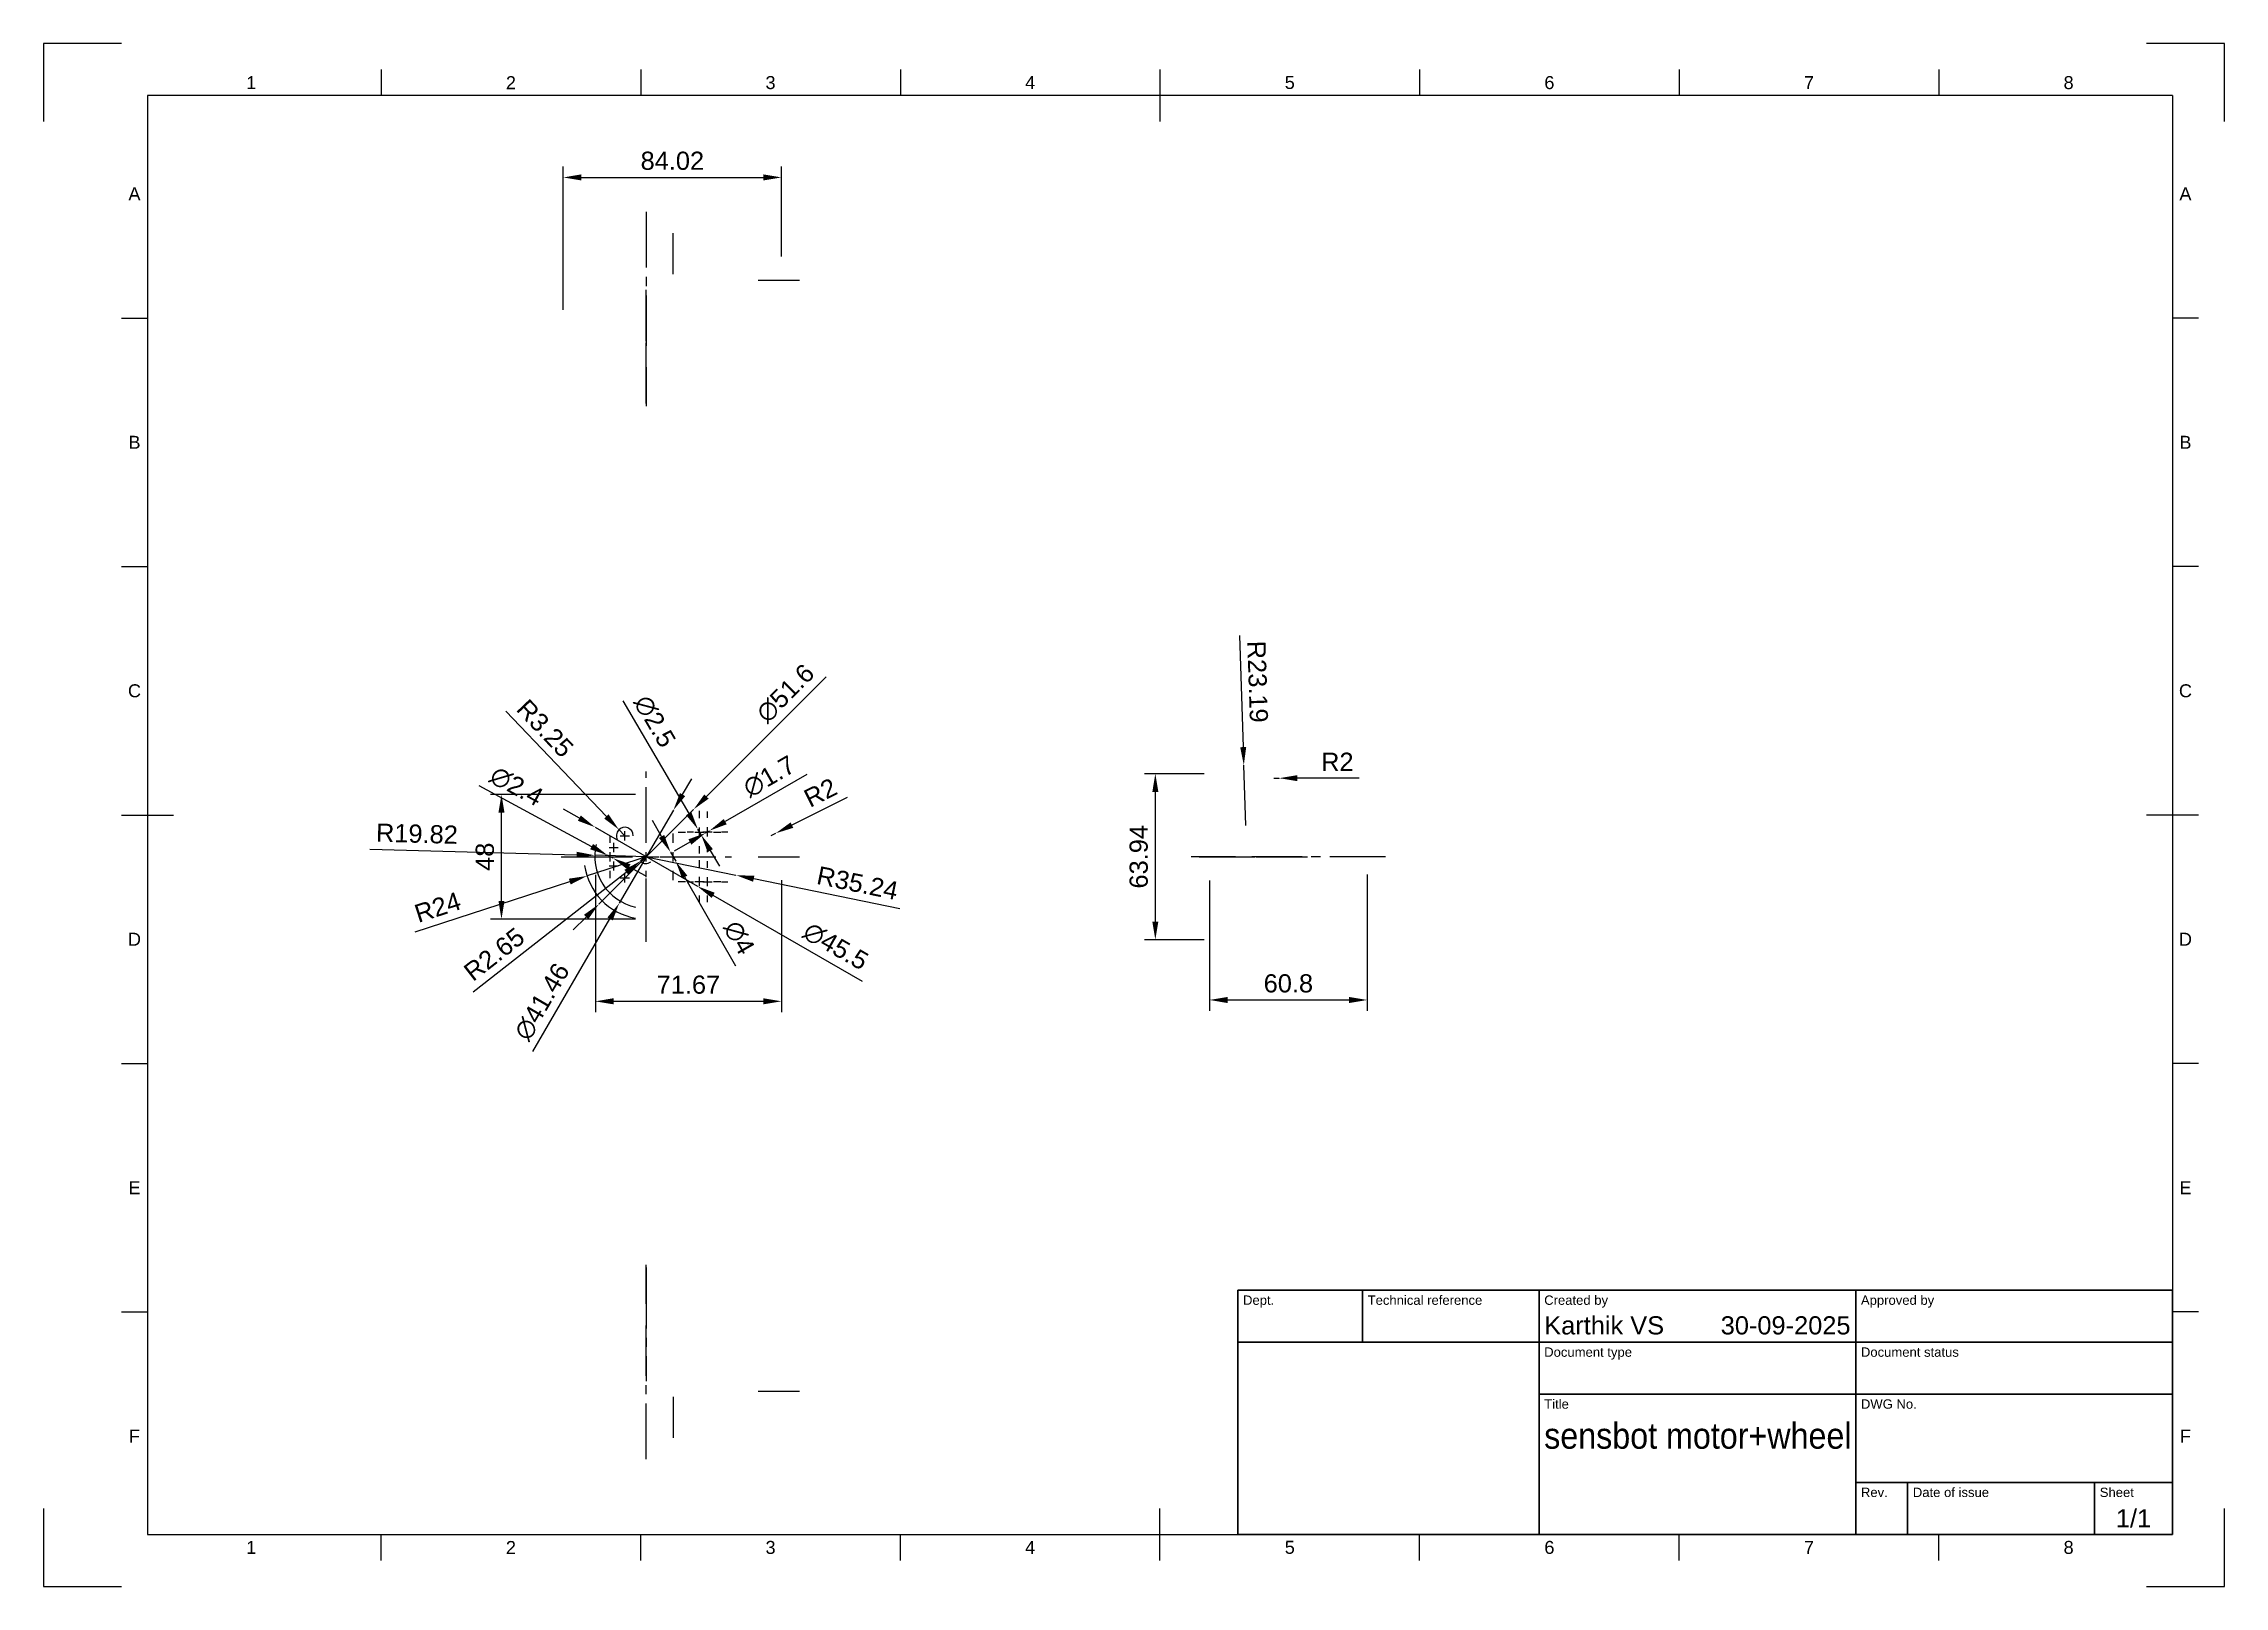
# Paper-space layout 'Sheet1' of a CAD drawing. Header units: millimetres. Extents: x 0 to 420, y 0 to 297.
import ezdxf
from ezdxf.enums import TextEntityAlignment as Align

# ---------------------------------------------------------------- set-up
doc = ezdxf.new("R2010")
doc.units = ezdxf.units.MM
doc.header["$LTSCALE"] = 0.75
doc.linetypes.add('CENTER2', pattern=[28.575, 19.05, -3.175, 3.175, -3.175])
for name, color, linetype, lineweight in [('BORDER', 7, 'Continuous', 25), ('FD_Dimensions', 7, 'Continuous', 25), ('Smart Centers', 7, 'CENTER2', 25), ('TITLEBLOCK', 7, 'Continuous', 35)]:
    doc.layers.add(name, color=color, linetype=linetype, lineweight=lineweight)
doc.styles.add('FusionTitle', font='arial.ttf')
doc.styles.get("Standard").update_dxf_attribs({"font": 'arial.ttf'})
doc.dimstyles.new('Dim-ISO-25', dxfattribs={"dimtxt": 3.5, "dimasz": 3.5, "dimexe": 2.1, "dimexo": 2.1, "dimgap": 1.4, "dimtad": 1, "dimzin": 12, "dimdsep": 46, "dimtxsty": 'Standard', "dimcen": 0, "dimazin": 3, "dimtp": 0.1, "dimtm": 0.1, "dimtfac": 0.714286, "dimtmove": 0, "dimatfit": 3, "dimfxl": 1, "dimtzin": 12, "dimarcsym": 0})

# ---------------------------------------------------------------- blocks, each defined once
blk = doc.blocks.new('ISO_A3_SHEET')
at = {"layer": 'BORDER'}
for p, q in [((65, 292), (65, 287)), ((115, 292), (115, 287)), ((165, 292), (165, 287)), ((215, 292), (215, 282)), ((265, 292), (265, 287)), ((315, 292), (315, 287)), ((365, 292), (365, 287)), ((410, 287), (20, 287)), ((20, 287), (20, 10)), ((410, 287), (410, 10)), ((15, 244.16666), (20, 244.16666)), ((415, 244.16666), (410, 244.16666)), ((15, 196.33333), (20, 196.33333)), ((415, 196.33333), (410, 196.33333)), ((15, 148.5), (25, 148.5)), ((415, 148.5), (405, 148.5)), ((15, 100.66667), (20, 100.66667)), ((415, 100.66667), (410, 100.66667)), ((15, 52.83334), (20, 52.83334)), ((415, 52.83334), (410, 52.83334)), ((215, 5), (215, 15)), ((20, 10), (410, 10)), ((65, 5), (65, 10)), ((115, 5), (115, 10)), ((165, 5), (165, 10)), ((265, 5), (265, 10)), ((315, 5), (315, 10)), ((365, 5), (365, 10))]:
    blk.add_line(p, q, dxfattribs=at)
at = {"layer": 'Defpoints'}
for p, q in [((15, 297), (0, 297)), ((0, 297), (0, 282)), ((420, 297), (405, 297)), ((420, 282), (420, 297)), ((0, 15), (0, 0)), ((420, 0), (420, 15)), ((0, 0), (15, 0)), ((405, 0), (420, 0))]:
    blk.add_line(p, q, dxfattribs=at)
at = {"layer": 'BORDER', "style": 'FusionTitle'}
for s, p in [('1', (40, 289.5)), ('2', (90, 289.5)), ('3', (140, 289.5)), ('4', (190, 289.5)), ('5', (240, 289.5)), ('6', (290, 289.5)), ('7', (340, 289.5)), ('8', (390, 289.5)), ('A', (17.5, 268.08333)), ('A', (412.5, 268.08333)), ('B', (17.5, 220.25)), ('B', (412.5, 220.25)), ('C', (17.5, 172.41667)), ('C', (412.5, 172.41667)), ('D', (17.5, 124.58334)), ('D', (412.5, 124.58334)), ('E', (17.5, 76.75001)), ('E', (412.5, 76.75001)), ('F', (17.5, 28.91668)), ('F', (412.5, 28.91668)), ('1', (40, 7.5)), ('2', (90, 7.5)), ('3', (140, 7.5)), ('4', (190, 7.5)), ('5', (240, 7.5)), ('6', (290, 7.5)), ('7', (340, 7.5)), ('8', (390, 7.5))]:
    blk.add_text(s, height=2.5, dxfattribs=at).set_placement(p, align=Align.MIDDLE)
blk = doc.blocks.new('ISO_TITLEBLOCK')
at = {"layer": 'TITLEBLOCK'}
for p, q in [((0, 47), (-180, 47)), ((-180, 47), (-180, 0)), ((-156, 37), (-156, 47)), ((-122, 0), (-122, 47)), ((-61, 0), (-61, 47)), ((0, 0), (0, 47)), ((-180, 37), (0, 37)), ((-122, 27), (0, 27)), ((-61, 10), (0, 10)), ((-51, 0), (-51, 10)), ((-15, 0), (-15, 10)), ((-180, 0), (0, 0))]:
    blk.add_line(p, q, dxfattribs=at)
at = {"layer": 'TITLEBLOCK', "style": 'FusionTitle'}
for s, p in [('Dept.', (-179, 46)), ('Technical reference', (-155, 46)), ('Created by', (-121, 46)), ('Approved by', (-60, 46)), ('Document type', (-121, 36)), ('Document status', (-60, 36)), ('Title', (-121, 26)), ('DWG No.', (-60, 26)), ('Rev.', (-60, 9)), ('Date of issue', (-50, 9)), ('Sheet', (-14, 9))]:
    blk.add_text(s, height=1.8, dxfattribs=at).set_placement(p, align=Align.TOP_LEFT)
for tag, height, p in [('DEPT', 3.5, (-179, 42)), ('TECHNICAL_REFERENCE', 3.5, (-155, 42)), ('CREATED_BY', 3.5, (-121, 42)), ('APPROVED_BY', 3.5, (-60, 42)), ('DOCUMENT_TYPE', 3.5, (-121, 32)), ('DOCUMENT_STATUS', 3.5, (-60, 32)), ('TITLE_1', 5, (-121, 21.5)), ('TITLE_2', 5, (-121, 14)), ('TITLE_3', 5, (-121, 6.5)), ('DATE_OF_ISSUE', 3.5, (-50, 5))]:
    blk.add_attdef(tag, text='', height=height, dxfattribs=at).set_placement(p, align=Align.TOP_LEFT)
for tag, p in [('CREATED_DATE', (-62, 42)), ('APPROVED_DATE', (-0.99, 42))]:
    blk.add_attdef(tag, text='', height=3.5, dxfattribs=at).set_placement(p, align=Align.TOP_RIGHT)
for tag, height, p in [('DRAWING_NUMBER', 5, (-30.5, 19.75)), ('REV', 3.5, (-56, 4.85)), ('SHEET', 3.5, (-7.5, 4.85))]:
    blk.add_attdef(tag, text='', height=height, dxfattribs=at).set_placement(p, align=Align.TOP_CENTER)
blk = doc.blocks.new('*U23')
at = {"layer": 'Smart Centers', "color": 0, "ltscale": 0.75, "transparency": 16777216}
blk.add_line((-4, 0), (4, 0), dxfattribs=at)
blk = doc.blocks.new('*U24')
at = {"layer": 'Smart Centers', "color": 0, "linetype": 'Continuous', "ltscale": 0.75, "transparency": 16777216}
for p, q in [((-0.89, 0), (0.89, 0)), ((0, -0.89), (0, 0.89))]:
    blk.add_line(p, q, dxfattribs=at)
blk = doc.blocks.new('*U25')
at = {"layer": 'Smart Centers', "color": 0, "linetype": 'Continuous', "ltscale": 0.75, "transparency": 16777216}
for p, q in [((-0.89, 0), (0.89, 0)), ((0, -0.89), (0, 0.89))]:
    blk.add_line(p, q, dxfattribs=at)
blk = doc.blocks.new('*U26')
at = {"layer": 'Smart Centers', "color": 0, "linetype": 'Continuous', "ltscale": 0.75, "transparency": 16777216}
for p, q in [((-0.89, 0), (0.89, 0)), ((0, -0.89), (0, 0.89))]:
    blk.add_line(p, q, dxfattribs=at)
blk = doc.blocks.new('*U27')
at = {"layer": 'Smart Centers', "color": 0, "ltscale": 0.75, "transparency": 16777216}
for p, q in [((0, 2.68), (0, 4.5)), ((-4.5, 0), (-2.68, 0)), ((2.68, 0), (4.5, 0)), ((0, -4.5), (0, -2.68))]:
    blk.add_line(p, q, dxfattribs=at)
at = {"layer": 'Smart Centers', "color": 0, "linetype": 'Continuous', "ltscale": 0.75, "transparency": 16777216}
for p, q in [((-0.89, 0), (0.89, 0)), ((0, -0.89), (0, 0.89))]:
    blk.add_line(p, q, dxfattribs=at)
blk = doc.blocks.new('*U28')
at = {"layer": 'Smart Centers', "color": 0, "ltscale": 0.75, "transparency": 16777216}
for p, q in [((0, 2.68), (0, 16.4)), ((-16.4, 0), (-2.68, 0)), ((2.68, 0), (16.4, 0)), ((0, -16.4), (0, -2.68))]:
    blk.add_line(p, q, dxfattribs=at)
at = {"layer": 'Smart Centers', "color": 0, "linetype": 'Continuous', "ltscale": 0.75, "transparency": 16777216}
for p, q in [((-0.89, 0), (0.89, 0)), ((0, -0.89), (0, 0.89))]:
    blk.add_line(p, q, dxfattribs=at)
blk = doc.blocks.new('*U29')
at = {"layer": 'Smart Centers', "color": 0, "linetype": 'Continuous', "ltscale": 0.75, "transparency": 16777216}
for p, q in [((-0.89, 0), (0.89, 0)), ((0, -0.89), (0, 0.89))]:
    blk.add_line(p, q, dxfattribs=at)
blk = doc.blocks.new('*U30')
at = {"layer": 'Smart Centers', "color": 0, "linetype": 'Continuous', "ltscale": 0.75, "transparency": 16777216}
for p, q in [((-0.89, 0), (0.89, 0)), ((0, -0.89), (0, 0.89))]:
    blk.add_line(p, q, dxfattribs=at)
blk = doc.blocks.new('*U31')
at = {"layer": 'Smart Centers', "color": 0, "linetype": 'Continuous', "ltscale": 0.75, "transparency": 16777216}
for p, q in [((-0.89, 0), (0.89, 0)), ((0, -0.89), (0, 0.89))]:
    blk.add_line(p, q, dxfattribs=at)
blk = doc.blocks.new('*U32')
at = {"layer": 'Smart Centers', "color": 0, "ltscale": 0.75, "transparency": 16777216}
for p, q in [((-4.12, 0), (-2.68, 0)), ((0, 2.68), (0, 4.12)), ((2.68, 0), (4.12, 0)), ((0, -4.12), (0, -2.68))]:
    blk.add_line(p, q, dxfattribs=at)
at = {"layer": 'Smart Centers', "color": 0, "linetype": 'Continuous', "ltscale": 0.75, "transparency": 16777216}
for p, q in [((-0.89, 0), (0.89, 0)), ((0, -0.89), (0, 0.89))]:
    blk.add_line(p, q, dxfattribs=at)
blk = doc.blocks.new('*U33')
at = {"layer": 'Smart Centers', "color": 0, "ltscale": 0.75, "transparency": 16777216}
for p, q in [((-4.12, 0), (-2.68, 0)), ((0, 2.68), (0, 4.12)), ((2.68, 0), (4.12, 0)), ((0, -4.12), (0, -2.68))]:
    blk.add_line(p, q, dxfattribs=at)
at = {"layer": 'Smart Centers', "color": 0, "linetype": 'Continuous', "ltscale": 0.75, "transparency": 16777216}
for p, q in [((-0.89, 0), (0.89, 0)), ((0, -0.89), (0, 0.89))]:
    blk.add_line(p, q, dxfattribs=at)
blk = doc.blocks.new('*U34')
at = {"layer": 'Smart Centers', "color": 0, "ltscale": 0.75, "transparency": 16777216}
for p, q in [((-3.92, 0), (-2.68, 0)), ((0, 2.68), (0, 3.92)), ((2.68, 0), (3.92, 0)), ((0, -3.92), (0, -2.68))]:
    blk.add_line(p, q, dxfattribs=at)
at = {"layer": 'Smart Centers', "color": 0, "linetype": 'Continuous', "ltscale": 0.75, "transparency": 16777216}
for p, q in [((-0.89, 0), (0.89, 0)), ((0, -0.89), (0, 0.89))]:
    blk.add_line(p, q, dxfattribs=at)
blk = doc.blocks.new('*U35')
at = {"layer": 'Smart Centers', "color": 0, "ltscale": 0.75, "transparency": 16777216}
for p, q in [((-3.92, 0), (-2.68, 0)), ((0, 2.68), (0, 3.92)), ((2.68, 0), (3.92, 0)), ((0, -3.92), (0, -2.68))]:
    blk.add_line(p, q, dxfattribs=at)
at = {"layer": 'Smart Centers', "color": 0, "linetype": 'Continuous', "ltscale": 0.75, "transparency": 16777216}
for p, q in [((-0.89, 0), (0.89, 0)), ((0, -0.89), (0, 0.89))]:
    blk.add_line(p, q, dxfattribs=at)
blk = doc.blocks.new('*U36')
at = {"layer": 'Smart Centers', "color": 0, "ltscale": 0.75, "transparency": 16777216}
for p, q in [((-4.1, 0), (-2.68, 0)), ((0, 2.68), (0, 4.1)), ((2.68, 0), (4.1, 0)), ((0, -4.1), (0, -2.68))]:
    blk.add_line(p, q, dxfattribs=at)
at = {"layer": 'Smart Centers', "color": 0, "linetype": 'Continuous', "ltscale": 0.75, "transparency": 16777216}
for p, q in [((-0.89, 0), (0.89, 0)), ((0, -0.89), (0, 0.89))]:
    blk.add_line(p, q, dxfattribs=at)
blk = doc.blocks.new('*U37')
at = {"layer": 'Smart Centers', "color": 0, "linetype": 'Continuous', "ltscale": 0.75, "transparency": 16777216}
for p, q in [((-0.89, 0), (0.89, 0)), ((0, -0.89), (0, 0.89))]:
    blk.add_line(p, q, dxfattribs=at)
blk = doc.blocks.new('*U38')
at = {"layer": 'Smart Centers', "color": 0, "linetype": 'Continuous', "ltscale": 0.75, "transparency": 16777216}
for p, q in [((-0.89, 0), (0.89, 0)), ((0, -0.89), (0, 0.89))]:
    blk.add_line(p, q, dxfattribs=at)
blk = doc.blocks.new('*U39')
at = {"layer": 'Smart Centers', "color": 0, "ltscale": 0.75, "transparency": 16777216}
for p, q in [((0, 2.68), (0, 14.88)), ((-14.88, 0), (-2.68, 0)), ((2.68, 0), (14.88, 0)), ((0, -14.88), (0, -2.68))]:
    blk.add_line(p, q, dxfattribs=at)
at = {"layer": 'Smart Centers', "color": 0, "linetype": 'Continuous', "ltscale": 0.75, "transparency": 16777216}
for p, q in [((-0.89, 0), (0.89, 0)), ((0, -0.89), (0, 0.89))]:
    blk.add_line(p, q, dxfattribs=at)
blk = doc.blocks.new('*U46')
at = {"layer": 'Smart Centers', "color": 0, "ltscale": 0.75, "transparency": 16777216}
blk.add_line((0, 12.875), (0, -12.875), dxfattribs=at)
blk = doc.blocks.new('*U47')
at = {"layer": 'Smart Centers', "color": 0, "ltscale": 0.75, "transparency": 16777216}
blk.add_line((0, 3.75), (0, -3.75), dxfattribs=at)
blk = doc.blocks.new('*U48')
at = {"layer": 'Smart Centers', "color": 0, "ltscale": 0.75, "transparency": 16777216}
blk.add_line((0, -4), (0, 4), dxfattribs=at)
blk = doc.blocks.new('*U49')
at = {"layer": 'Smart Centers', "color": 0, "ltscale": 0.75, "transparency": 16777216}
blk.add_line((0, -10.45), (0, 10.45), dxfattribs=at)
blk = doc.blocks.new('*U50')
at = {"layer": 'Smart Centers', "color": 0, "ltscale": 0.75, "transparency": 16777216}
blk.add_line((0, -4), (0, 4), dxfattribs=at)
blk = doc.blocks.new('*U51')
at = {"layer": 'Smart Centers', "color": 0, "ltscale": 0.75, "transparency": 16777216}
blk.add_line((0, -3.95), (0, 3.95), dxfattribs=at)
blk = doc.blocks.new('*U52')
at = {"layer": 'Smart Centers', "color": 0, "ltscale": 0.75, "transparency": 16777216}
blk.add_line((-4, 0), (4, 0), dxfattribs=at)
blk = doc.blocks.new('*U53')
at = {"layer": 'Smart Centers', "color": 0, "ltscale": 0.75, "transparency": 16777216}
blk.add_line((-4, 0), (4, 0), dxfattribs=at)
blk = doc.blocks.new('*U54')
at = {"layer": 'Smart Centers', "color": 0, "ltscale": 0.75, "transparency": 16777216}
blk.add_line((0, -12.875), (0, 12.875), dxfattribs=at)
blk = doc.blocks.new('*U55')
at = {"layer": 'Smart Centers', "color": 0, "ltscale": 0.75, "transparency": 16777216}
blk.add_line((0, 10.45), (0, -10.45), dxfattribs=at)
blk = doc.blocks.new('*U56')
at = {"layer": 'Smart Centers', "color": 0, "ltscale": 0.75, "transparency": 16777216}
blk.add_line((0, -3.75), (0, 3.75), dxfattribs=at)
blk = doc.blocks.new('*U57')
at = {"layer": 'Smart Centers', "color": 0, "ltscale": 0.75, "transparency": 16777216}
blk.add_line((0, 4), (0, -4), dxfattribs=at)
blk = doc.blocks.new('*U58')
at = {"layer": 'Smart Centers', "color": 0, "ltscale": 0.75, "transparency": 16777216}
blk.add_line((0, 3.95), (0, -3.95), dxfattribs=at)
blk = doc.blocks.new('*U59')
at = {"layer": 'Smart Centers', "color": 0, "ltscale": 0.75, "transparency": 16777216}
blk.add_line((4.75, 0), (-3.75, 0), dxfattribs=at)
blk = doc.blocks.new('*U60')
at = {"layer": 'Smart Centers', "color": 0, "ltscale": 0.75, "transparency": 16777216}
blk.add_line((12.875, 0), (-12.875, 0), dxfattribs=at)
blk = doc.blocks.new('*U61')
at = {"layer": 'Smart Centers', "color": 0, "ltscale": 0.75, "transparency": 16777216}
blk.add_line((-4, 0), (4, 0), dxfattribs=at)
blk = doc.blocks.new('*U62')
at = {"layer": 'Smart Centers', "color": 0, "ltscale": 0.75, "transparency": 16777216}
blk.add_line((-10.45, 0), (10.45, 0), dxfattribs=at)
blk = doc.blocks.new('*D63')
at = {"layer": 'Defpoints', "color": 0, "transparency": 16777216}
for p in [(214.11, 156.45), (225.6, 156.45), (225.6, 124.48)]:
    blk.add_point(p, dxfattribs=at)
at = {"layer": 'FD_Dimensions', "color": 0, "lineweight": -2, "transparency": 16777216}
for p, q in [((223.5, 156.45), (212.01, 156.45)), ((214.11, 127.98), (214.11, 152.95)), ((223.5, 124.48), (212.01, 124.48))]:
    blk.add_line(p, q, dxfattribs=at)
at = {"layer": 'FD_Dimensions', "color": 0, "transparency": 16777216}
for points in [[(213.53, 152.95), (214.69, 152.95), (214.11, 156.45)], [(213.53, 127.98), (214.69, 127.98), (214.11, 124.48)]]:
    blk.add_solid(points, dxfattribs=at)
at = {"layer": 'FD_Dimensions', "color": 0, "transparency": 16777216, "insert": (210.92, 140.46), "char_height": 3.5, "attachment_point": 5, "rotation": 90}
blk.add_mtext('63.94', dxfattribs=at)
blk = doc.blocks.new('*D64')
at = {"layer": 'Defpoints', "color": 0, "transparency": 16777216}
for p in [(106.26, 139.05), (142.1, 138.06), (142.1, 112.63)]:
    blk.add_point(p, dxfattribs=at)
at = {"layer": 'FD_Dimensions', "color": 0, "lineweight": -2, "transparency": 16777216}
for p, q in [((106.26, 136.95), (106.26, 110.53)), ((142.1, 135.96), (142.1, 110.53)), ((109.76, 112.63), (138.6, 112.63))]:
    blk.add_line(p, q, dxfattribs=at)
at = {"layer": 'FD_Dimensions', "color": 0, "transparency": 16777216}
for points in [[(109.76, 113.22), (109.76, 112.05), (106.26, 112.63)], [(138.6, 113.22), (138.6, 112.05), (142.1, 112.63)]]:
    blk.add_solid(points, dxfattribs=at)
at = {"layer": 'FD_Dimensions', "color": 0, "transparency": 16777216, "insert": (124.18, 115.82), "char_height": 3.5, "attachment_point": 5}
blk.add_mtext('71.67', dxfattribs=at)
blk = doc.blocks.new('*D65')
at = {"layer": 'Defpoints', "color": 0, "transparency": 16777216}
for p in [(88.18, 152.46), (116.07, 152.46), (116.07, 128.46)]:
    blk.add_point(p, dxfattribs=at)
at = {"layer": 'FD_Dimensions', "color": 0, "lineweight": -2, "transparency": 16777216}
for p, q in [((113.97, 152.46), (86.08, 152.46)), ((88.18, 131.96), (88.18, 148.96)), ((113.97, 128.46), (86.08, 128.46))]:
    blk.add_line(p, q, dxfattribs=at)
at = {"layer": 'FD_Dimensions', "color": 0, "transparency": 16777216}
for points in [[(87.6, 148.96), (88.76, 148.96), (88.18, 152.46)], [(87.6, 131.96), (88.76, 131.96), (88.18, 128.46)]]:
    blk.add_solid(points, dxfattribs=at)
at = {"layer": 'FD_Dimensions', "color": 0, "transparency": 16777216, "insert": (84.99, 140.46), "char_height": 3.5, "attachment_point": 5, "rotation": 90}
blk.add_mtext('48', dxfattribs=at)
blk = doc.blocks.new('*D66')
at = {"layer": 'Defpoints', "color": 0, "transparency": 16777216}
for p in [(142.1, 271.24), (142.1, 253.89), (100.08, 243.63)]:
    blk.add_point(p, dxfattribs=at)
at = {"layer": 'FD_Dimensions', "color": 0, "lineweight": -2, "transparency": 16777216}
for p, q in [((100.08, 245.73), (100.08, 273.34)), ((142.1, 255.99), (142.1, 273.34)), ((103.58, 271.24), (138.6, 271.24))]:
    blk.add_line(p, q, dxfattribs=at)
at = {"layer": 'FD_Dimensions', "color": 0, "transparency": 16777216}
for points in [[(103.58, 271.83), (103.58, 270.66), (100.08, 271.24)], [(138.6, 271.83), (138.6, 270.66), (142.1, 271.24)]]:
    blk.add_solid(points, dxfattribs=at)
at = {"layer": 'FD_Dimensions', "color": 0, "transparency": 16777216, "insert": (121.09, 274.43), "char_height": 3.5, "attachment_point": 5}
blk.add_mtext('84.02', dxfattribs=at)
blk = doc.blocks.new('*D67')
at = {"layer": 'Defpoints', "color": 0, "transparency": 16777216}
for p in [(254.93, 139.14), (224.53, 137.96), (254.93, 112.89)]:
    blk.add_point(p, dxfattribs=at)
at = {"layer": 'FD_Dimensions', "color": 0, "lineweight": -2, "transparency": 16777216}
for p, q in [((224.53, 135.86), (224.53, 110.79)), ((254.93, 137.04), (254.93, 110.79)), ((228.03, 112.89), (251.43, 112.89))]:
    blk.add_line(p, q, dxfattribs=at)
at = {"layer": 'FD_Dimensions', "color": 0, "transparency": 16777216}
for points in [[(228.03, 113.47), (228.03, 112.3), (224.53, 112.89)], [(251.43, 113.47), (251.43, 112.3), (254.93, 112.89)]]:
    blk.add_solid(points, dxfattribs=at)
at = {"layer": 'FD_Dimensions', "color": 0, "transparency": 16777216, "insert": (239.73, 116.07), "char_height": 3.5, "attachment_point": 5}
blk.add_mtext('60.8', dxfattribs=at)
blk = doc.blocks.new('*D68')
at = {"layer": 'Defpoints', "color": 0, "transparency": 16777216}
for p in [(127.5, 145.05), (128.24, 145.47)]:
    blk.add_point(p, dxfattribs=at)
at = {"layer": 'FD_Dimensions', "color": 0, "lineweight": -2, "transparency": 16777216}
for p, q in [((147.02, 156.29), (131.27, 147.22)), ((124.47, 143.3), (121.44, 141.56)), ((127.5, 145.05), (128.24, 145.47))]:
    blk.add_line(p, q, dxfattribs=at)
at = {"layer": 'FD_Dimensions', "color": 0, "transparency": 16777216}
for points in [[(130.98, 147.73), (131.56, 146.71), (128.24, 145.47)], [(124.18, 143.81), (124.76, 142.8), (127.5, 145.05)]]:
    blk.add_solid(points, dxfattribs=at)
at = {"layer": 'FD_Dimensions', "color": 0, "transparency": 16777216, "insert": (139.76, 155.9), "char_height": 3.5, "attachment_point": 5, "rotation": 29.9315}
blk.add_mtext('∅1.7', dxfattribs=at)
blk = doc.blocks.new('*D69')
at = {"layer": 'Defpoints', "color": 0, "transparency": 16777216}
for p in [(126.01, 145.75), (126.64, 144.67)]:
    blk.add_point(p, dxfattribs=at)
at = {"layer": 'FD_Dimensions', "color": 0, "lineweight": -2, "transparency": 16777216}
for p, q in [((111.58, 170.48), (124.24, 148.77)), ((126.64, 144.67), (126.01, 145.75)), ((128.4, 141.65), (130.16, 138.63))]:
    blk.add_line(p, q, dxfattribs=at)
at = {"layer": 'FD_Dimensions', "color": 0, "transparency": 16777216}
for points in [[(124.75, 149.07), (123.74, 148.48), (126.01, 145.75)], [(128.9, 141.94), (127.89, 141.35), (126.64, 144.67)]]:
    blk.add_solid(points, dxfattribs=at)
at = {"layer": 'FD_Dimensions', "color": 0, "transparency": 16777216, "insert": (117.69, 166.52), "char_height": 3.5, "attachment_point": 5, "rotation": 300.2564}
blk.add_mtext('∅2.5', dxfattribs=at)
blk = doc.blocks.new('*D70')
at = {"layer": 'Defpoints', "color": 0, "transparency": 16777216}
for p in [(120.75, 141.33), (121.74, 139.59)]:
    blk.add_point(p, dxfattribs=at)
at = {"layer": 'FD_Dimensions', "color": 0, "lineweight": -2, "transparency": 16777216}
for p, q in [((119.01, 144.37), (117.28, 147.41)), ((120.75, 141.33), (121.74, 139.59)), ((133.29, 119.39), (123.48, 136.55))]:
    blk.add_line(p, q, dxfattribs=at)
at = {"layer": 'FD_Dimensions', "color": 0, "transparency": 16777216}
for points in [[(119.52, 144.66), (118.51, 144.08), (120.75, 141.33)], [(123.98, 136.84), (122.97, 136.27), (121.74, 139.59)]]:
    blk.add_solid(points, dxfattribs=at)
at = {"layer": 'FD_Dimensions', "color": 0, "transparency": 16777216, "insert": (133.93, 124.88), "char_height": 3.5, "attachment_point": 5, "rotation": 299.7449}
blk.add_mtext('∅4', dxfattribs=at)
blk = doc.blocks.new('*D71')
at = {"layer": 'Defpoints', "color": 0, "transparency": 16777216}
for p in [(121.29, 149.42), (110.85, 131.51)]:
    blk.add_point(p, dxfattribs=at)
at = {"layer": 'FD_Dimensions', "color": 0, "lineweight": -2, "transparency": 16777216}
for p, q in [((123.06, 152.44), (124.82, 155.46)), ((121.29, 149.42), (110.85, 131.51)), ((94.19, 102.95), (109.08, 128.48))]:
    blk.add_line(p, q, dxfattribs=at)
at = {"layer": 'FD_Dimensions', "color": 0, "transparency": 16777216}
for points in [[(122.55, 152.73), (123.56, 152.14), (121.29, 149.42)], [(108.58, 128.78), (109.59, 128.19), (110.85, 131.51)]]:
    blk.add_solid(points, dxfattribs=at)
at = {"layer": 'FD_Dimensions', "color": 0, "transparency": 16777216, "insert": (95.99, 112.55), "char_height": 3.5, "attachment_point": 5, "rotation": 59.7436}
blk.add_mtext('∅41.46', dxfattribs=at)
blk = doc.blocks.new('*D72')
at = {"layer": 'Defpoints', "color": 0, "transparency": 16777216}
for p in [(106.22, 146.14), (125.92, 134.78)]:
    blk.add_point(p, dxfattribs=at)
at = {"layer": 'FD_Dimensions', "color": 0, "lineweight": -2, "transparency": 16777216}
for p, q in [((103.18, 147.89), (100.15, 149.64)), ((106.22, 146.14), (125.92, 134.78)), ((157.73, 116.45), (128.96, 133.03))]:
    blk.add_line(p, q, dxfattribs=at)
at = {"layer": 'FD_Dimensions', "color": 0, "transparency": 16777216}
for points in [[(103.47, 148.4), (102.89, 147.39), (106.22, 146.14)], [(129.25, 133.54), (128.67, 132.53), (125.92, 134.78)]]:
    blk.add_solid(points, dxfattribs=at)
at = {"layer": 'FD_Dimensions', "color": 0, "transparency": 16777216, "insert": (152.55, 123.22), "char_height": 3.5, "attachment_point": 5, "rotation": 330.0378}
blk.add_mtext('∅45.5', dxfattribs=at)
blk = doc.blocks.new('*D73')
at = {"layer": 'Defpoints', "color": 0, "transparency": 16777216}
for p in [(125.19, 149.58), (106.95, 131.34)]:
    blk.add_point(p, dxfattribs=at)
at = {"layer": 'FD_Dimensions', "color": 0, "lineweight": -2, "transparency": 16777216}
for p, q in [((150.74, 175.13), (127.67, 152.06)), ((106.95, 131.34), (125.19, 149.58)), ((104.47, 128.86), (102, 126.39))]:
    blk.add_line(p, q, dxfattribs=at)
at = {"layer": 'FD_Dimensions', "color": 0, "transparency": 16777216}
for points in [[(127.25, 152.47), (128.08, 151.65), (125.19, 149.58)], [(104.06, 129.28), (104.89, 128.45), (106.95, 131.34)]]:
    blk.add_solid(points, dxfattribs=at)
at = {"layer": 'FD_Dimensions', "color": 0, "transparency": 16777216, "insert": (142.87, 171.91), "char_height": 3.5, "attachment_point": 5, "rotation": 45}
blk.add_mtext('∅51.6', dxfattribs=at)
blk = doc.blocks.new('*D74')
at = {"layer": 'Defpoints', "color": 0, "transparency": 16777216}
for p in [(108.62, 140.75), (109.67, 140.18)]:
    blk.add_point(p, dxfattribs=at)
at = {"layer": 'FD_Dimensions', "color": 0, "lineweight": -2, "transparency": 16777216}
for p, q in [((83.79, 154.2), (105.54, 142.41)), ((109.67, 140.18), (108.62, 140.75)), ((112.75, 138.51), (115.83, 136.84))]:
    blk.add_line(p, q, dxfattribs=at)
at = {"layer": 'FD_Dimensions', "color": 0, "transparency": 16777216}
for points in [[(105.82, 142.93), (105.26, 141.9), (108.62, 140.75)], [(113.03, 139.02), (112.47, 138), (109.67, 140.18)]]:
    blk.add_solid(points, dxfattribs=at)
at = {"layer": 'FD_Dimensions', "color": 0, "transparency": 16777216, "insert": (91.06, 154), "char_height": 3.5, "attachment_point": 5, "rotation": 331.5571}
blk.add_mtext('∅2.4', dxfattribs=at)
blk = doc.blocks.new('*D75')
at = {"layer": 'Defpoints', "color": 0, "transparency": 16777216}
for p in [(140.1, 144.54), (140.99, 144.98)]:
    blk.add_point(p, dxfattribs=at)
at = {"layer": 'FD_Dimensions', "color": 0, "lineweight": -2, "transparency": 16777216}
for p, q in [((154.77, 151.87), (144.12, 146.55)), ((140.1, 144.54), (140.99, 144.98))]:
    blk.add_line(p, q, dxfattribs=at)
at = {"layer": 'FD_Dimensions', "color": 0, "transparency": 16777216}
blk.add_solid([(143.86, 147.07), (144.38, 146.03), (140.99, 144.98)], dxfattribs=at)
at = {"layer": 'FD_Dimensions', "color": 0, "transparency": 16777216, "insert": (149.6, 152.82), "char_height": 3.5, "attachment_point": 5, "rotation": 26.5651}
blk.add_mtext('R2', dxfattribs=at)
blk = doc.blocks.new('*D76')
at = {"layer": 'Defpoints', "color": 0, "transparency": 16777216}
for p in [(116.07, 140.46), (104.66, 136.76)]:
    blk.add_point(p, dxfattribs=at)
at = {"layer": 'FD_Dimensions', "color": 0, "lineweight": -2, "transparency": 16777216}
for p, q in [((116.07, 140.46), (104.66, 136.76)), ((71.56, 126.03), (101.33, 135.68))]:
    blk.add_line(p, q, dxfattribs=at)
blk.add_arc((116.07, 140.46), 12, 187.9407, 259.9732, dxfattribs=at)
at = {"layer": 'FD_Dimensions', "color": 0, "transparency": 16777216}
blk.add_solid([(101.15, 136.24), (101.51, 135.13), (104.66, 136.76)], dxfattribs=at)
at = {"layer": 'FD_Dimensions', "color": 0, "transparency": 16777216, "insert": (75.89, 130.75), "char_height": 3.5, "attachment_point": 5, "rotation": 17.9674}
blk.add_mtext('R24', dxfattribs=at)
blk = doc.blocks.new('*D77')
at = {"layer": 'Defpoints', "color": 0, "transparency": 16777216}
for p in [(106.16, 140.74), (116.07, 140.46)]:
    blk.add_point(p, dxfattribs=at)
at = {"layer": 'FD_Dimensions', "color": 0, "lineweight": -2, "transparency": 16777216}
for p, q in [((62.85, 141.94), (102.67, 140.83)), ((116.07, 140.46), (106.16, 140.74))]:
    blk.add_line(p, q, dxfattribs=at)
blk.add_arc((116.07, 140.46), 9.91, 166.269, 257.8585, dxfattribs=at)
at = {"layer": 'FD_Dimensions', "color": 0, "transparency": 16777216}
blk.add_solid([(102.68, 141.42), (102.65, 140.25), (106.16, 140.74)], dxfattribs=at)
at = {"layer": 'FD_Dimensions', "color": 0, "transparency": 16777216, "insert": (71.9, 144.88), "char_height": 3.5, "attachment_point": 5, "rotation": 358.4106}
blk.add_mtext('R19.82', dxfattribs=at)
blk = doc.blocks.new('*D78')
at = {"layer": 'Defpoints', "color": 0, "transparency": 16777216}
for p in [(116.07, 140.46), (133.33, 136.92)]:
    blk.add_point(p, dxfattribs=at)
at = {"layer": 'FD_Dimensions', "color": 0, "lineweight": -2, "transparency": 16777216}
for p, q in [((116.07, 140.46), (133.33, 136.92)), ((164.9, 130.46), (136.76, 136.22))]:
    blk.add_line(p, q, dxfattribs=at)
at = {"layer": 'FD_Dimensions', "color": 0, "transparency": 16777216}
blk.add_solid([(136.88, 136.79), (136.64, 135.65), (133.33, 136.92)], dxfattribs=at)
at = {"layer": 'FD_Dimensions', "color": 0, "transparency": 16777216, "insert": (156.75, 135.38), "char_height": 3.5, "attachment_point": 5, "rotation": 348.4188}
blk.add_mtext('R35.24', dxfattribs=at)
blk = doc.blocks.new('*D79')
at = {"layer": 'Defpoints', "color": 0, "transparency": 16777216}
for p in [(114.98, 139.65), (116.02, 140.46)]:
    blk.add_point(p, dxfattribs=at)
at = {"layer": 'FD_Dimensions', "color": 0, "lineweight": -2, "transparency": 16777216}
for p, q in [((116.02, 140.46), (114.98, 139.65)), ((82.72, 114.48), (112.22, 137.49))]:
    blk.add_line(p, q, dxfattribs=at)
blk.add_arc((116.02, 140.46), 1.32, 217.9597, 312.7847, dxfattribs=at)
at = {"layer": 'FD_Dimensions', "color": 0, "transparency": 16777216}
blk.add_solid([(111.86, 137.95), (112.57, 137.03), (114.98, 139.65)], dxfattribs=at)
at = {"layer": 'FD_Dimensions', "color": 0, "transparency": 16777216, "insert": (86.78, 121.69), "char_height": 3.5, "attachment_point": 5, "rotation": 37.9597}
blk.add_mtext('R2.65', dxfattribs=at)
blk = doc.blocks.new('*D80')
at = {"layer": 'Defpoints', "color": 0, "transparency": 16777216}
for p in [(110.8, 145.69), (111.92, 144.51)]:
    blk.add_point(p, dxfattribs=at)
at = {"layer": 'FD_Dimensions', "color": 0, "lineweight": -2, "transparency": 16777216}
for p, q in [((89, 168.5), (108.38, 148.22)), ((111.92, 144.51), (110.8, 145.69))]:
    blk.add_line(p, q, dxfattribs=at)
blk.add_arc((111.92, 144.51), 1.63, 360, 207.7418, dxfattribs=at)
at = {"layer": 'FD_Dimensions', "color": 0, "transparency": 16777216}
blk.add_solid([(108.8, 148.62), (107.96, 147.81), (110.8, 145.69)], dxfattribs=at)
at = {"layer": 'FD_Dimensions', "color": 0, "transparency": 16777216, "insert": (96.58, 165.18), "char_height": 3.5, "attachment_point": 5, "rotation": 313.698}
blk.add_mtext('R3.25', dxfattribs=at)
blk = doc.blocks.new('*D81')
at = {"layer": 'Defpoints', "color": 0, "transparency": 16777216}
for p in [(236.96, 155.59), (237.96, 155.59)]:
    blk.add_point(p, dxfattribs=at)
at = {"layer": 'FD_Dimensions', "color": 0, "lineweight": -2, "transparency": 16777216}
for p, q in [((236.96, 155.59), (237.96, 155.59)), ((253.37, 155.59), (241.46, 155.59))]:
    blk.add_line(p, q, dxfattribs=at)
at = {"layer": 'FD_Dimensions', "color": 0, "transparency": 16777216}
blk.add_solid([(241.46, 156.17), (241.46, 155.01), (237.96, 155.59)], dxfattribs=at)
at = {"layer": 'FD_Dimensions', "color": 0, "transparency": 16777216, "insert": (249.16, 158.75), "char_height": 3.5, "attachment_point": 5}
blk.add_mtext('R2', dxfattribs=at)
blk = doc.blocks.new('*D82')
at = {"layer": 'Defpoints', "color": 0, "transparency": 16777216}
for p in [(231.15, 158.08), (231.53, 146.49)]:
    blk.add_point(p, dxfattribs=at)
at = {"layer": 'FD_Dimensions', "color": 0, "lineweight": -2, "transparency": 16777216}
for p, q in [((230.31, 183.03), (231.03, 161.57)), ((231.53, 146.49), (231.15, 158.08))]:
    blk.add_line(p, q, dxfattribs=at)
at = {"layer": 'FD_Dimensions', "color": 0, "transparency": 16777216}
blk.add_solid([(231.61, 161.59), (230.45, 161.55), (231.15, 158.08)], dxfattribs=at)
at = {"layer": 'FD_Dimensions', "color": 0, "transparency": 16777216, "insert": (233.8, 174.16), "char_height": 3.5, "attachment_point": 5, "rotation": 271.9146}
blk.add_mtext('R23.19', dxfattribs=at)

psp = doc.layouts.new('Sheet1')

# ---------------------------------------------------------------- block references
at = {"layer": 'BORDER'}
psp.add_blockref('ISO_A3_SHEET', (0, 0), dxfattribs=at)
at = {"layer": 'Smart Centers', "ltscale": 0.75}
for name, p in [('*U46', (116.0202, 251.7199)), ('*U51', (121.2452, 256.5449)), ('*U49', (116.0701, 239.1449)), ('*U52', (141.5952, 251.4949)), ('*U48', (116.0701, 243.6949)), ('*U50', (116.0702, 231.6949)), ('*U47', (116.0701, 230.9449)), ('*U28', (116.0701, 140.4615)), ('*U39', (116.0702, 140.4615)), ('*U32', (126.3202, 145.2115)), ('*U35', (127.8702, 145.2615)), ('*U36', (109.1452, 140.4615)), ('*U31', (109.7952, 142.2365)), ('*U25', (111.9202, 144.5115)), ('*U27', (121.2452, 140.4615)), ('*U30', (109.7952, 138.6865)), ('*U24', (116.0202, 140.4615)), ('*U37', (116.07, 140.4615)), ('*U38', (116.0701, 140.4615)), ('*U29', (116.0702, 140.4615)), ('*U33', (126.3202, 135.7115)), ('*U34', (127.8702, 135.6615)), ('*U23', (141.5952, 140.4615)), ('*U59', (224.7825, 140.4615)), ('*U62', (232.9825, 140.4615)), ('*U60', (245.5575, 140.4615)), ('*U61', (237.5325, 140.4615)), ('*U26', (111.9202, 136.4115)), ('*U56', (116.0701, 58.1278)), ('*U55', (116.0701, 49.9278)), ('*U57', (116.0702, 57.3778)), ('*U54', (116.0202, 37.3528)), ('*U58', (121.2452, 32.5278)), ('*U53', (141.5952, 37.5778))]:
    psp.add_blockref(name, p, dxfattribs=at)
at = {"layer": 'TITLEBLOCK'}
ref = psp.add_blockref('ISO_TITLEBLOCK', (410, 10), dxfattribs=at)
ref.add_attrib('CREATED_DATE', '30-09-2025', dxfattribs={"height": 3.5, "style": 'FusionTitle'}).set_placement((348, 52), align=Align.TOP_RIGHT)
ref.add_attrib('SHEET', '1/1', dxfattribs={"height": 3.5, "style": 'FusionTitle'}).set_placement((402.5, 14.85), align=Align.TOP_CENTER)
ref.add_attrib('TITLE_1', 'sensbot motor+wheel', dxfattribs={"height": 5, "style": 'FusionTitle', "width": 0.888999}).set_placement((289, 31.5), align=Align.TOP_LEFT)
ref.add_attrib('CREATED_BY', 'Karthik VS', dxfattribs={"height": 3.5, "style": 'FusionTitle'}).set_placement((289, 52), align=Align.TOP_LEFT)

# ---------------------------------------------------------------- dimensions: what is measured, and where the dimension line sits
at = {"layer": 'FD_Dimensions'}
for base, p1, p2, picture, middle in [((142.0952, 271.2433), (100.0844, 243.632), (142.0952, 253.8949), '*D66', (121.0898, 274.4303)), ((142.0952, 112.6318), (106.262, 139.0452), (142.0952, 138.0615), '*D64', (124.1786, 115.8188)), ((254.9325, 112.8865), (224.5325, 137.9615), (254.9325, 139.1365), '*D67', (239.7325, 116.0735))]:
    dim = psp.add_linear_dim(base=base, p1=p1, p2=p2, dimstyle='Dim-ISO-25', override={"dimlfac": -2}, dxfattribs=at)
    dim.commit()
    dim.dimension.update_dxf_attribs({"geometry": picture, "text_midpoint": middle})
for center, mpoint, picture, middle in [((231.5325, 146.4894), (231.1452, 158.0764), '*D82', (230.6112, 174.0512)), ((111.9202, 144.5115), (110.7976, 145.6864), '*D80', (94.2756, 162.9768)), ((236.9575, 155.5883), (237.9575, 155.5883), '*D81', (249.1616, 155.5883)), ((116.0702, 140.4615), (106.1641, 140.7364), '*D77', (71.8081, 141.6897)), ((116.0702, 140.4615), (104.6554, 136.7598), '*D76', (76.8623, 127.7467)), ((116.0202, 140.4615), (114.9755, 139.6465), '*D79', (88.7368, 119.1762)), ((116.0701, 140.4615), (133.3327, 136.9239), '*D78', (156.1087, 132.2565))]:
    dim = psp.add_radius_dim(center=center, mpoint=mpoint, dimstyle='Dim-ISO-25', override={"dimlfac": -2}, dxfattribs=at)
    dim.commit()
    dim.dimension.update_dxf_attribs({"geometry": picture, "text_midpoint": middle, "dimtype": 164})
for p1, p2, picture, middle in [((106.9484, 131.3398), (125.1918, 149.5832), '*D73', (145.1935, 169.5849)), ((126.6351, 144.6717), (126.0053, 145.7514), '*D69', (114.855, 164.8662)), ((127.5019, 145.0495), (128.2385, 145.4736), '*D68', (141.3989, 153.0508)), ((109.6728, 140.1757), (108.6176, 140.7473), '*D74', (89.4905, 151.1078)), ((121.2934, 149.4155), (110.847, 131.5075), '*D71', (98.8255, 110.8992)), ((106.2154, 146.1425), (125.925, 134.7805), '*D72', (150.9138, 120.3752)), ((120.7491, 141.3298), (121.7413, 139.5933), '*D70', (131.0817, 123.2477))]:
    dim = psp.add_diameter_dim_2p(p1=p1, p2=p2, dimstyle='Dim-ISO-25', override={"dimlfac": -2}, dxfattribs=at)
    dim.commit()
    dim.dimension.update_dxf_attribs({"geometry": picture, "text_midpoint": middle, "dimtype": 163})
dim = psp.add_radius_dim(center=(140.0952, 144.5365), mpoint=(140.9896, 144.9837), dimstyle='Dim-ISO-25', override={"dimlfac": -2}, dxfattribs=at)
dim.commit()
dim.dimension.update_dxf_attribs({"geometry": '*D75', "text_midpoint": (151.0108, 149.9943)})
for base, p1, p2, picture, middle in [((214.111, 156.4473), (225.5954, 124.4758), (225.5954, 156.4473), '*D63', (210.9228, 140.4615)), ((88.1796, 152.4615), (116.0704, 128.4615), (116.0702, 152.4615), '*D65', (84.9926, 140.4615))]:
    dim = psp.add_linear_dim(base=base, p1=p1, p2=p2, angle=90, dimstyle='Dim-ISO-25', override={"dimlfac": -2}, dxfattribs=at)
    dim.commit()
    dim.dimension.update_dxf_attribs({"geometry": picture, "text_midpoint": middle})

doc.saveas('drawing.dxf')
